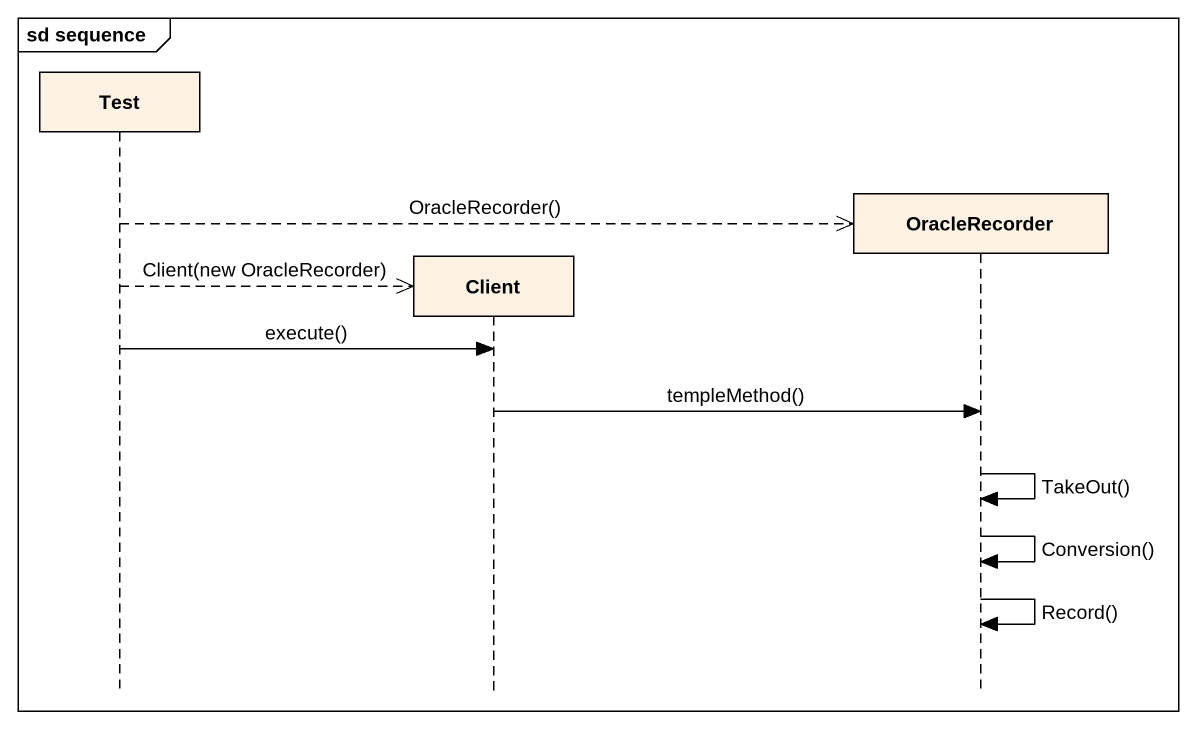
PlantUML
@startuml
mainframe sd sequence
hide footbox
participant Test
participant Client
participant OracleRecorder

Test -->> OracleRecorder ** : OracleRecorder()
Test -->> Client ** : Client(new OracleRecorder)
Test -> Client : execute()
Client -> OracleRecorder : templeMethod()
OracleRecorder -> OracleRecorder : TakeOut()
OracleRecorder -> OracleRecorder : Conversion()
OracleRecorder -> OracleRecorder : Record()
@enduml
